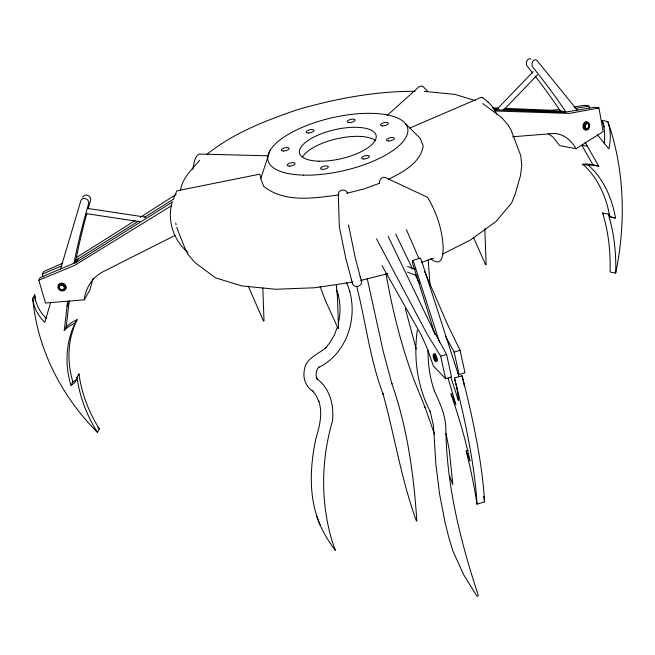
<?xml version="1.0" encoding="UTF-8"?>
<svg xmlns="http://www.w3.org/2000/svg" width="655" height="655" viewBox="0 0 655 655"><rect width="100%" height="100%" fill="white"/><g stroke="black" fill="none" stroke-linecap="round" stroke-linejoin="round"><path stroke-width="0.98" d="M64.239 330.497L66.188 327.107A40.864 35.706 29.8 0 1 77.093 319.697L75.145 323.087A40.864 35.706 29.8 0 0 64.239 330.497L67.645 301.226M66.188 327.107L69.184 300.833M417.341 330.112C413.313 357.941 417.382 386.982 430.425 411.987L430.147 411.234L433.463 425.594L435.862 464.117L439.57 494.017L445.13 522.739L448.577 536.519L452.72 550.552L463.74 574.861L476.914 596.124L477.683 596.238L478.338 595.493C460.391 541.087 446.301 484.806 445.801 427.175C445.138 414.222 439.644 402.383 434.322 390.814L434.601 391.575C429.901 378.385 428.018 364.336 428.01 350.376M192.758 169.44C194.044 164.454 194.24 156.136 199.366 154.064L268.386 155.816M171.839 203.533C167.123 221.144 173.894 240.884 187.936 252.355M75.325 262.942L77.446 252.396A835.379 729.981 29.8 0 1 86.82 213.522M338.389 322.776C340.739 313.573 340.461 303.797 338.168 294.603L338.398 295.217L336.457 290.05M172.945 201.683L76.324 262.262L40.282 277.532L38.776 280.168L45.531 303.003L84.208 299.859C85.568 287.43 93.182 276.123 104.694 270.908L175.032 235.415M180.502 190.179C182.385 177.849 191.956 169.44 199.578 160.336M50.599 302.7L44.794 322.285A38.268 33.438 29.8 0 1 32.75 298.246L34.69 294.848A38.268 33.438 29.8 0 0 46.169 318.346M60.473 269.41L80.794 200.856A4.143 3.627 29.8 0 1 83.815 198.498A4.143 3.627 29.8 0 1 87.778 200.193A4.38 3.824 29.8 0 1 88.613 203.82A835.379 729.981 29.8 0 0 75.497 255.786L74.048 263.04L75.988 259.65M173.583 198.17L176.916 190.826L259.798 174.156L260.96 178.062M269.876 150.732L260.755 178.709L263.777 186.405C284.516 203.148 314.482 198.154 338.954 194.862M92.961 278.473L89.874 289.977L84.208 299.859M337.3 327.369L334.263 335.155L330.259 342.172L325.445 348.141L325.961 347.576C317.978 354.584 304.886 358.424 304.198 371.156C302.839 378.95 306.27 387.121 313.033 391.322L312.279 390.626L316.111 395.448L318.911 401.531L318.666 400.868C323.046 413.297 319.46 426.511 315.898 438.621C309.84 467.097 308.399 497.996 320.205 525.245M43.074 276.991L42.223 274.142L43.738 271.506L62.389 263.351M76.324 262.262L78.264 258.872L138.631 221.046M66.974 306.221L68.922 302.831M75.145 323.087A103.646 90.57 29.8 0 0 70.928 385.255L72.877 381.857A12.772 11.16 29.8 0 0 76.995 378.68M70.928 385.255A12.772 11.16 29.8 0 0 76.995 377.337L78.944 373.948A146.515 128.036 29.8 0 0 99.355 428.968L97.415 432.357A221.185 193.282 29.8 0 1 32.75 298.246M497.071 109.156L533.137 71.657M503.531 110.122L537.477 74.826M387.171 115.444L419.388 86.452L422.442 86.002L427.51 91.053M206.603 154.645C233.336 132.875 265.979 120.479 298.246 109.418C336.293 98.578 375.503 91.135 415.196 91.299M134.995 220.669L76.561 257.481M140.145 217.386L176.195 194.371M548.055 133.464L553 137.091L559.657 145.598L576.056 148.701L603.214 131.614L598.94 108.018L594.568 107.191L563.988 112.39L494.459 109.803M144.673 217.255L174.025 198.833M171.651 205.621L74.473 265.48L38.776 280.168M76.537 259.789L78.264 258.872M388.718 179.151C402.85 172.036 420.33 163.16 423.228 146.024L420.215 138.328L405.306 123.492M442.805 253.984L470.626 239.877L495.941 221.546L511.637 202.968L515.231 193.978L520.422 175.802L521.798 165.666L520.717 155.513L510.859 129.624L508.313 125.261L501.746 117.646L482.751 103.564M409.842 128.053L480.926 97.439L482.809 97.759M42.223 274.142L61.636 265.897M379.744 183.179L363.959 188.951L346.782 193.299M421.312 262.598L433.626 258.095M412.486 260.526L420.051 258.201M376.519 238.846L427.461 334.648L440.709 356.222L446.595 354.421L451.483 376.871L445.547 378.696L433.348 365.924L426.994 347.715L421.181 334.852L382.029 265.709M445.572 336.359L454.161 352.095L460.047 350.286L464.984 372.72L459.049 374.545L457.755 372.973M450.877 377.296L458.385 400.549A38.268 6.575 72.9 0 0 454.472 378.041L462.037 375.716A38.268 6.575 72.9 0 1 464.46 386.417M468.088 450.403L466.196 450.984A12.772 2.194 72.9 0 0 470.012 460.768A103.646 17.816 72.9 0 0 450.992 394.212L452.883 393.622M466.196 450.984A146.515 25.185 72.9 0 1 476.963 504.17L484.528 501.845A146.515 25.185 72.9 0 0 483.685 496.302M360.659 280.512L387.883 273.618M559.46 109.451L551.453 110.294L504.735 108.321M598.94 108.018L569.326 113.397L494.82 110.982M575.09 108.46L588.943 106.126L589.295 108.091M573.813 106.994L584.571 105.299L588.943 106.126M352.767 282.092L314.818 287.758L275.599 289.264L241.777 285.907L215.659 277.916L195.075 262.688L188.509 255.073L185.963 250.709L177.562 229.749A49.657 45.842 -1.7 0 1 176.76 227.301M512.709 136.748L551.158 133.702C561.941 132.294 571.152 139.728 576.056 148.701M503.04 109.279L559.894 111.235M493.911 108.935L498.987 109.123M492.544 107.805L498.643 108.059M424.211 91.364L455.053 94.426L475.366 100.641M87.328 208.38L145.729 217.173M86.476 213.669L139.843 221.701M560.221 110.834L565.846 111.899L562.031 106.266A835.379 586.381 -79.3 0 0 532.859 67.285A4.38 3.07 -79.3 0 1 532.024 63.658A4.143 2.915 -79.3 0 1 534.071 60.129A4.143 2.915 -79.3 0 1 537.059 60.637L577.456 110.302M558.363 111.325L563.988 112.39M604.123 143.142A38.268 26.863 -79.3 0 0 602.142 120.463L607.766 121.527A221.185 155.26 -79.3 0 1 615.684 273.078L610.059 272.013A146.515 102.843 -79.3 0 0 602.633 212.998L608.258 214.062A12.772 8.965 -79.3 0 0 615.479 217.894A103.646 72.754 -79.3 0 0 588.436 165.347L582.811 164.274A103.646 72.754 -79.3 0 1 609.854 216.83L615.479 217.894M587.461 146.261L581.837 145.197L593.143 165.158L598.768 166.223L585.071 142.209M407.557 266.511L415.188 269.377M407.557 272.185L417.088 275.763M430.703 258.741C442.878 268.403 443.369 253.731 443.05 245.24C441.896 228.358 436.189 211.721 427.535 197.327L385.549 177.628C382.094 176.072 378.647 180.191 379.507 183.523M487.623 101.656L491.684 105.791L497.391 114.633M482.236 97.3L488.131 102.065M597.335 134.742L608.872 148.931A38.268 26.863 -79.3 0 0 607.766 121.527M561.081 112.111L556.406 105.193A835.379 586.381 -79.3 0 0 535.045 76.029M352.177 282.42C353.176 289.485 363.59 286.562 361.396 279.955M434.928 359.947C436.246 361.282 434.109 354.011 433.733 355.861M446.595 354.421L433.119 329.776L388.145 236.398M460.047 350.286L447.881 325.24L424.612 271.628M395.718 234.072L412.544 269.008M415.196 274.527L419.626 283.721M473.565 237.667L485.658 264.784L486.149 264.759L484.823 228.62M406.436 229.717L418.963 258.594M347.551 193.34C346.511 188.525 338.52 189.099 338.283 194.06L339.347 226.827L345.889 258.741L352.595 283.73M434.535 358.907C435.051 365.719 431.047 347.568 434.724 359.489M316.692 515.984C320.794 528.47 327.369 539.998 335.385 550.388L332.322 541.726C320.434 502.606 321.015 460.416 332.388 421.28C334.369 405.813 329.981 388.227 316.807 378.721L317.528 379.401L316.308 377.157L316.553 377.804C315.464 374.111 316.34 369.878 318.911 366.996L318.404 367.561C348.763 353.16 360.037 312.271 346.462 282.592L346.749 283.361M349.688 291.164L349.917 291.778M248.31 286.251L263.531 321.122L264.031 320.901L262.819 287.963M320.099 286.423L325.355 300.457L338.086 328.507L338.504 328.294L337.472 297.386L336.351 285.162M449.584 476.128L452.842 484.643L449.224 449.756L445.998 433.504M459.073 376.912L421.828 261.632A4.143 0.712 72.9 0 0 419.88 258.496M439.611 342.426L414.255 263.957A4.143 0.712 72.9 0 0 412.814 260.755A4.143 0.712 72.9 0 0 412.314 261.599A4.38 0.753 72.9 0 0 413.149 265.226A835.379 143.601 72.9 0 1 431.457 323.136L435.035 334.762M434.494 434.159L425.029 407.205L425.365 408.106L414.885 382.176C401.49 347.052 392.484 310.396 385.934 273.422M360.144 276.77L361.355 280.577M351.276 279.562L351.579 280.504M416.179 349.033L405.314 308.497M448.176 378.353L455.872 404.602A40.864 7.025 72.9 0 0 450.992 394.212M360.447 277.72L355.059 256.891L348.517 224.976L348.607 225.86M434.093 357.614L433.807 356.361M367.209 278.539L383.24 351.416L391.919 383.855L391.534 382.757C407.271 427.052 413.755 474.294 416.842 521.028L416.474 521.126C401.212 479.583 394.711 435.755 382.815 393.319L383.208 394.425C370.026 359.742 365.842 322.473 356.77 286.636M433.119 329.776L433.577 331.749M454.161 352.095L459.049 374.545M440.709 356.222L445.547 378.696M428.198 259.879L429.975 284.876M176.113 224.821A49.657 45.842 -1.7 0 1 175.761 223.15M454.472 378.041A221.185 38.023 72.9 0 1 476.963 504.17M462.037 375.716A221.185 38.023 72.9 0 1 484.528 501.845M435.288 355.035A2.685 0.54 72.2 0 1 435.518 355.337M436.017 356.328A2.685 0.54 72.2 0 1 436.729 359.963M433.422 355.608A4.045 0.573 73.7 0 1 434.077 354.863A4.045 0.573 73.7 0 1 435.755 360.586A4.045 0.573 73.7 0 1 434.805 360.332M433.856 357.491A4.045 0.573 73.7 0 1 433.61 356.5M434.404 353.987A4.053 0.819 72.2 0 1 436.639 357.212A4.053 0.819 72.2 0 1 436.697 361.11M588.436 165.347A40.864 28.681 -79.3 0 1 598.768 166.223M608.258 214.062A146.515 102.843 -79.3 0 1 615.684 273.078M532.654 72.992A835.379 586.381 -79.3 0 0 527.234 66.221A4.38 3.07 -79.3 0 1 526.399 62.593A4.143 2.915 -79.3 0 1 531.025 59.163M602.142 120.463A221.185 155.26 -79.3 0 1 604.368 127.029M603.542 214.3A12.772 8.965 -79.3 0 1 602.633 212.998M582.811 164.274A40.864 28.681 -79.3 0 1 593.143 165.158M586.741 128.667A2.677 1.932 -77.8 0 1 584.85 125.441A2.677 1.932 -77.8 0 1 588.051 123.893M588.583 124.958A2.677 1.932 -77.8 0 1 588.427 126.988M588.125 127.594A2.677 1.932 -77.8 0 1 587.248 128.462M586.61 129.502A4.053 2.759 -80.7 0 1 583.277 128.134A4.053 2.759 -80.7 0 1 584.063 122.984A4.053 2.759 -80.7 0 1 587.658 122.567M82.735 197.466A4.143 3.627 29.8 0 1 85.764 195.108A4.143 3.627 29.8 0 1 89.719 196.803A4.38 3.824 29.8 0 1 90.554 200.43A835.379 729.981 29.8 0 0 88.122 208.839M72.877 381.857A103.646 90.57 29.8 0 1 77.093 319.697M78.944 373.948A12.772 11.16 29.8 0 1 78.567 375.642M99.355 428.968A221.185 193.282 29.8 0 1 97.939 427.527M35.313 300.874A221.185 193.282 29.8 0 1 34.69 294.848M97.415 432.357A146.515 128.036 29.8 0 1 76.995 377.337M59.294 286.972A2.677 2.366 26.6 0 1 61.807 284.9A2.677 2.366 26.6 0 1 64.509 287.258A2.677 2.366 26.6 0 1 62.471 289.747M61.111 289.559A2.677 2.366 26.6 0 1 59.351 287.61M58.737 287.995A4.053 3.496 32.8 0 1 60.399 283.304A4.053 3.496 32.8 0 1 65.656 285.506A4.053 3.496 32.8 0 1 64.002 290.206M302.667 156.864A39.292 14.844 -13 0 1 337.431 138.639A39.292 14.844 -13 0 1 375.61 140.678M588.174 128.2A2.677 1.932 -77.8 0 0 588.092 123.664A2.677 1.932 -77.8 0 0 585.169 126.571A2.677 1.932 -77.8 0 0 588.174 128.2M588.247 129.15A4.045 2.923 -77.8 0 0 588.116 122.305A4.045 2.923 -77.8 0 0 583.711 126.685A4.045 2.923 -77.8 0 0 588.247 129.15M59.441 288.503A2.677 2.366 26.6 0 0 63.977 289.117A2.677 2.366 26.6 0 0 61.897 285.195A2.677 2.366 26.6 0 0 59.441 288.503M58.393 288.683A4.045 3.578 26.6 0 0 65.238 289.608A4.045 3.578 26.6 0 0 62.094 283.689A4.045 3.578 26.6 0 0 58.393 288.683M363.574 158.96A4.02 1.515 -13 0 0 369.436 156.439A4.02 1.515 -13 0 0 363.492 156.291A4.02 1.515 -13 0 0 363.574 158.96M322.465 169.375A4.02 1.515 -13 0 0 328.319 166.853A4.02 1.515 -13 0 0 322.383 166.697A4.02 1.515 -13 0 0 322.465 169.375M289.215 166.075A4.02 1.515 -13 0 0 295.069 163.553A4.02 1.515 -13 0 0 289.133 163.398A4.02 1.515 -13 0 0 289.215 166.075M283.304 150.994A4.02 1.515 -13 0 0 289.158 148.472A4.02 1.515 -13 0 0 283.222 148.325A4.02 1.515 -13 0 0 283.304 150.994M382.553 125.866A4.02 1.515 -13 0 0 388.407 123.345A4.02 1.515 -13 0 0 382.471 123.189A4.02 1.515 -13 0 0 382.553 125.866M308.194 132.973A4.02 1.515 -13 0 0 314.048 130.451A4.02 1.515 -13 0 0 308.112 130.304A4.02 1.515 -13 0 0 308.194 132.973M349.303 122.567A4.02 1.515 -13 0 0 355.157 120.045A4.02 1.515 -13 0 0 349.221 119.89A4.02 1.515 -13 0 0 349.303 122.567M388.464 140.94A4.02 1.515 -13 0 0 394.318 138.418A4.02 1.515 -13 0 0 388.382 138.27A4.02 1.515 -13 0 0 388.464 140.94M318.993 161.171A39.292 14.844 -13 0 0 376.232 136.51A39.292 14.844 -13 0 0 318.199 135.036A39.292 14.844 -13 0 0 318.993 161.171M303.486 175.122A71.673 27.084 -13 0 0 407.909 130.14A71.673 27.084 -13 0 0 302.029 127.455A71.673 27.084 -13 0 0 303.486 175.122"/></g></svg>
